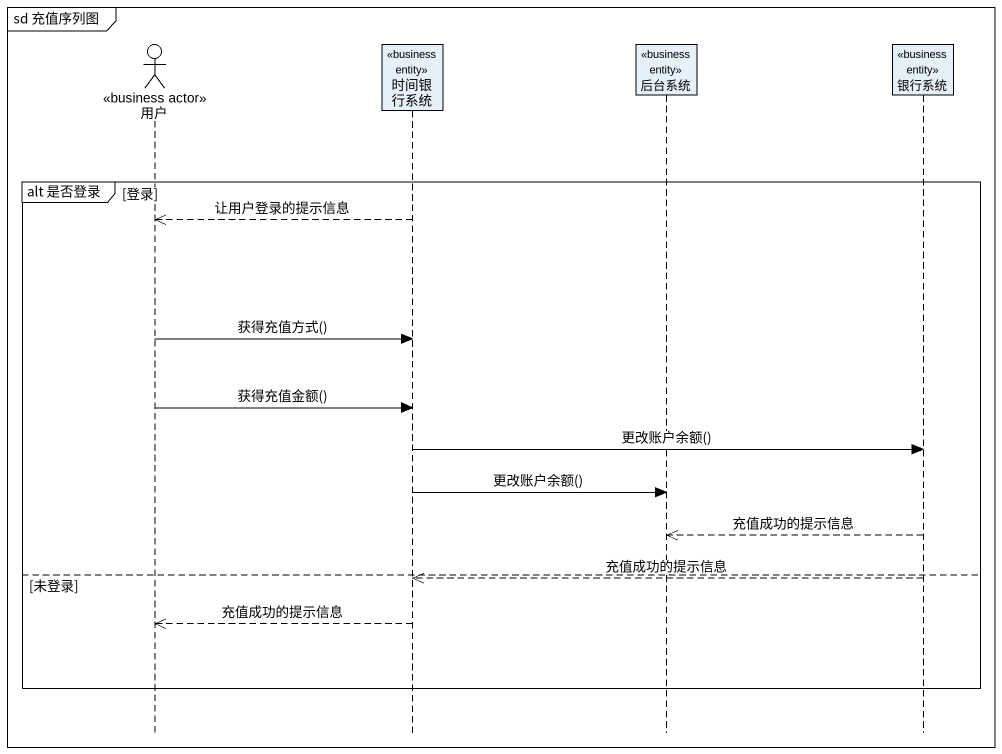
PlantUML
@startuml
mainframe sd 充值序列图
hide footbox
actor 用户 <<business actor>>
participant 时间银行系统 <<business entity>>
participant 后台系统 <<business entity>>
participant 银行系统 <<business entity>>

group alt 是否登录 [登录]
  时间银行系统 -->> 用户 : 让用户登录的提示信息
  用户 -> 时间银行系统 : 获得充值方式()
  用户 -> 时间银行系统 : 获得充值金额()
  时间银行系统 -> 银行系统 : 更改账户余额()
  时间银行系统 -> 后台系统 : 更改账户余额()
  银行系统 -->> 后台系统 : 充值成功的提示信息
else 未登录
  银行系统 -->> 时间银行系统 : 充值成功的提示信息
  时间银行系统 -->> 用户 : 充值成功的提示信息
end
@enduml
